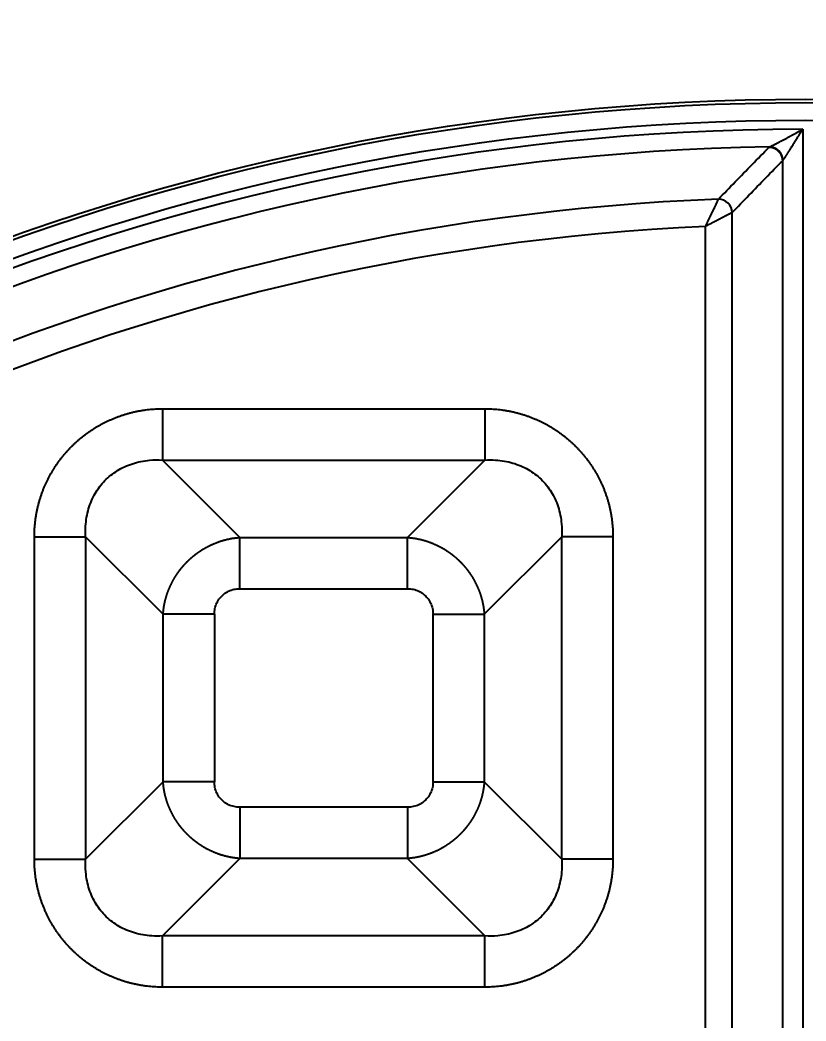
# Model space of a CAD drawing. Header units: millimetres. Extents: x -1286 to 291, y 5350 to 5880.
# Drawn here: x -1082.28 to -1053.13, y 5741.79 to 5778.93 of the extents above; entities that cross this region are included whole.
import ezdxf

# ---------------------------------------------------------------- set-up
doc = ezdxf.new("R2010")
doc.units = ezdxf.units.MM
doc.layers.add('dim', color=82, linetype='Continuous', lineweight=9)
doc.layers.add('粗实线层', color=7, linetype='Continuous', lineweight=35)
doc.dimstyles.new('ISO-25', dxfattribs={"dimscale": 1.5, "dimtxt": 2.5, "dimasz": 2.5, "dimexe": 1.25, "dimexo": 0.625, "dimtad": 1, "dimtxsty": 'Standard', "dimcen": 2.5, "dimadec": 0, "dimazin": 0, "dimtfac": 1, "dimtmove": 0, "dimatfit": 3, "dimfxl": 0, "dimarcsym": 0})

# ---------------------------------------------------------------- blocks, each defined once
blk = doc.blocks.new('*D39')
at = {"layer": 'Defpoints', "color": 0, "lineweight": 18, "transparency": 16777216}
for p in [(-981.514, 5754.075), (-1136.803, 5623.235)]:
    blk.add_point(p, dxfattribs=at)
at = {"layer": 'dim', "color": 0, "lineweight": -2, "transparency": 16777216}
for p, q in [((-931.597, 5796.133), (-979.219, 5756.008)), ((-1136.803, 5623.235), (-981.514, 5754.075)), ((-1139.097, 5621.302), (-1141.391, 5619.369))]:
    blk.add_line(p, q, dxfattribs=at)
at = {"layer": 'dim', "color": 0, "lineweight": 18, "transparency": 16777216}
for points in [[(-979.542, 5756.391), (-978.897, 5755.626), (-981.514, 5754.075)], [(-1139.419, 5621.684), (-1138.775, 5620.92), (-1136.803, 5623.235)]]:
    blk.add_solid(points, dxfattribs=at)
at = {"layer": 'dim', "color": 0, "lineweight": 18, "transparency": 16777216, "insert": (-942.427, 5790.849), "char_height": 3.75, "attachment_point": 5, "rotation": 40.1161}
blk.add_mtext('∅203,06', dxfattribs=at)

msp = doc.modelspace()

# ---------------------------------------------------------------- linework, layer by layer
at = {"layer": '粗实线层', "lineweight": 25}
for p, q in [((-1053.25, 5774.88), (-1053.25, 5693.478)), ((-1053.992, 5693.478), (-1053.992, 5773.716)), ((-1055.862, 5695.348), (-1055.862, 5771.794)), ((-1056.852, 5695.348), (-1056.852, 5771.278)), ((-1076.996, 5764.509), (-1065.039, 5764.509)), ((-1076.996, 5762.609), (-1065.039, 5762.609)), ((-1074.123, 5759.736), (-1076.996, 5762.609)), ((-1067.912, 5759.736), (-1065.039, 5762.609)), ((-1081.747, 5747.8), (-1081.747, 5759.758)), ((-1079.847, 5759.758), (-1079.847, 5747.801)), ((-1076.974, 5756.885), (-1079.847, 5759.758)), ((-1074.123, 5759.736), (-1067.912, 5759.736)), ((-1065.061, 5756.885), (-1062.188, 5759.758)), ((-1062.188, 5747.8), (-1062.188, 5759.758)), ((-1060.287, 5759.758), (-1060.287, 5747.8)), ((-1074.123, 5757.835), (-1067.912, 5757.835)), ((-1076.974, 5750.673), (-1076.974, 5756.885)), ((-1075.073, 5756.885), (-1075.073, 5750.673)), ((-1066.961, 5750.673), (-1066.961, 5756.885)), ((-1065.061, 5756.885), (-1065.061, 5750.673)), ((-1076.974, 5750.673), (-1079.847, 5747.801)), ((-1065.061, 5750.673), (-1062.188, 5747.8)), ((-1067.912, 5749.723), (-1074.123, 5749.723)), ((-1074.123, 5747.823), (-1076.996, 5744.95)), ((-1067.912, 5747.823), (-1074.123, 5747.823)), ((-1067.912, 5747.823), (-1065.039, 5744.95)), ((-1065.039, 5744.95), (-1076.996, 5744.95)), ((-1065.039, 5743.049), (-1076.996, 5743.049))]:
    msp.add_line(p, q, dxfattribs=at)
for radius in [87.342, 87.216, 86.564]:
    msp.add_circle((-1053.128, 5688.655), radius, dxfattribs=at)
for centre, radius, start, end in [((-1059.158, 5688.655), 102.402, 14.30847, 151.42209), ((-1059.158, 5688.655), 102.401, 14.30847, 151.42209), ((-1059.158, 5688.655), 102.032, 6.18953, 168.43129), ((-1059.158, 5688.655), 101.531, 6.18953, 168.40811), ((-1059.158, 5688.655), 100.442, 20.91041, 168.28064), ((-1059.158, 5688.655), 100.141, 20.91041, 168.28065), ((-1059.158, 5688.655), 100.022, 21.11656, 168.26666), ((-1059.158, 5688.655), 99.521, 21.13618, 168.17064), ((-1053.128, 5688.655), 86.224, 90.08059, 179.91941), ((-1053.128, 5688.655), 85.581, 90.90297, 179.09703), ((-1053.128, 5688.655), 83.696, 92.22396, 178.03204), ((-1053.128, 5688.655), 82.706, 92.58039, 177.41961)]:
    msp.add_arc(centre, radius, start, end, dxfattribs=at)
for centre, major_axis, ratio, start_param, end_param in [((-1054.469, 5773.731), (-0.296, 0.406), 0.956304, 4.103044, 5.647267), ((-1056.357, 5771.794), (-0.362, 0.348), 0.969143, 3.923249, 5.501528)]:
    msp.add_ellipse(centre, major_axis=major_axis, ratio=ratio, start_param=start_param, end_param=end_param, dxfattribs=at)
for points, degree, knots in [([(-1054.477, 5774.226), (-1054.476, 5774.226), (-1054.473, 5774.227), (-1054.468, 5774.229), (-1054.463, 5774.231), (-1054.458, 5774.234), (-1054.453, 5774.236), (-1054.447, 5774.239), (-1054.442, 5774.241), (-1054.435, 5774.244), (-1054.429, 5774.247), (-1054.422, 5774.25), (-1054.416, 5774.254), (-1054.408, 5774.257), (-1054.401, 5774.261), (-1054.393, 5774.265), (-1054.385, 5774.268), (-1054.377, 5774.273), (-1054.369, 5774.277), (-1054.36, 5774.281), (-1054.351, 5774.286), (-1054.342, 5774.29), (-1054.332, 5774.295), (-1054.323, 5774.3), (-1054.313, 5774.305), (-1054.302, 5774.311), (-1054.292, 5774.316), (-1054.281, 5774.322), (-1054.27, 5774.328), (-1054.259, 5774.334), (-1054.247, 5774.34), (-1054.235, 5774.346), (-1054.223, 5774.352), (-1054.211, 5774.359), (-1054.198, 5774.366), (-1054.186, 5774.372), (-1054.172, 5774.379), (-1054.159, 5774.387), (-1054.145, 5774.394), (-1054.132, 5774.401), (-1054.117, 5774.409), (-1054.082, 5774.428), (-1054.023, 5774.459), (-1053.937, 5774.506), (-1053.84, 5774.558), (-1053.766, 5774.599), (-1053.715, 5774.626), (-1053.691, 5774.639), (-1053.665, 5774.653), (-1053.638, 5774.668), (-1053.608, 5774.684), (-1053.576, 5774.702), (-1053.542, 5774.72), (-1053.507, 5774.739), (-1053.469, 5774.76), (-1053.429, 5774.782), (-1053.387, 5774.805), (-1053.343, 5774.829), (-1053.297, 5774.854), (-1053.266, 5774.871), (-1053.25, 5774.88)], 3, [0, 0, 0, 0, 0.006761, 0.013609, 0.020547, 0.027578, 0.034704, 0.041929, 0.049255, 0.056684, 0.064219, 0.071862, 0.079615, 0.087481, 0.09546, 0.103557, 0.111771, 0.120105, 0.128561, 0.13714, 0.145843, 0.154673, 0.163631, 0.172717, 0.181934, 0.191283, 0.200764, 0.21038, 0.220131, 0.230018, 0.240042, 0.250204, 0.260506, 0.270948, 0.28153, 0.292255, 0.303123, 0.314133, 0.325289, 0.336589, 0.348035, 0.359627, 0.420715, 0.487855, 0.561106, 0.640515, 0.656736, 0.674409, 0.693535, 0.714113, 0.736145, 0.759632, 0.784575, 0.810974, 0.83883, 0.868144, 0.898917, 0.93115, 0.964844, 1, 1, 1, 1]), ([(-1053.981, 5773.731), (-1053.98, 5773.732), (-1053.978, 5773.735), (-1053.975, 5773.738), (-1053.972, 5773.742), (-1053.968, 5773.746), (-1053.965, 5773.75), (-1053.962, 5773.753), (-1053.959, 5773.757), (-1053.957, 5773.76), (-1053.954, 5773.763), (-1053.951, 5773.766), (-1053.949, 5773.769), (-1053.946, 5773.774), (-1053.941, 5773.781), (-1053.933, 5773.791), (-1053.924, 5773.805), (-1053.913, 5773.821), (-1053.901, 5773.84), (-1053.889, 5773.857), (-1053.88, 5773.871), (-1053.874, 5773.88), (-1053.868, 5773.89), (-1053.861, 5773.899), (-1053.855, 5773.909), (-1053.848, 5773.92), (-1053.842, 5773.93), (-1053.835, 5773.94), (-1053.828, 5773.951), (-1053.822, 5773.962), (-1053.815, 5773.973), (-1053.808, 5773.984), (-1053.801, 5773.995), (-1053.794, 5774.006), (-1053.787, 5774.018), (-1053.78, 5774.029), (-1053.773, 5774.041), (-1053.766, 5774.053), (-1053.76, 5774.064), (-1053.751, 5774.077), (-1053.738, 5774.099), (-1053.716, 5774.133), (-1053.685, 5774.182), (-1053.646, 5774.245), (-1053.597, 5774.323), (-1053.55, 5774.398), (-1053.508, 5774.465), (-1053.475, 5774.518), (-1053.443, 5774.569), (-1053.412, 5774.619), (-1053.382, 5774.667), (-1053.353, 5774.713), (-1053.326, 5774.757), (-1053.299, 5774.8), (-1053.274, 5774.84), (-1053.258, 5774.867), (-1053.25, 5774.88)], 3, [0, 0, 0, 0, 0.008735, 0.017035, 0.024903, 0.032341, 0.039347, 0.045923, 0.052067, 0.057778, 0.063054, 0.067895, 0.072298, 0.076263, 0.087592, 0.101212, 0.117142, 0.135403, 0.15602, 0.179025, 0.188502, 0.198001, 0.207521, 0.217063, 0.226626, 0.236211, 0.245817, 0.255445, 0.265095, 0.274767, 0.28446, 0.294175, 0.30391, 0.313666, 0.323443, 0.33324, 0.343058, 0.352895, 0.362753, 0.369923, 0.387844, 0.416594, 0.456287, 0.507053, 0.568998, 0.642188, 0.68426, 0.724989, 0.764344, 0.802302, 0.838843, 0.873951, 0.907619, 0.939848, 0.970641, 1, 1, 1, 1]), ([(-1054.495, 5774.211), (-1054.494, 5774.212), (-1054.492, 5774.214), (-1054.488, 5774.217), (-1054.485, 5774.22), (-1054.481, 5774.223), (-1054.478, 5774.225), (-1054.477, 5774.226)], 3, [0, 0, 0, 0, 0.201314, 0.401936, 0.601901, 0.801244, 1, 1, 1, 1]), ([(-1056.852, 5771.278), (-1056.849, 5771.283), (-1056.844, 5771.294), (-1056.836, 5771.311), (-1056.829, 5771.327), (-1056.821, 5771.343), (-1056.814, 5771.359), (-1056.806, 5771.375), (-1056.799, 5771.391), (-1056.792, 5771.406), (-1056.785, 5771.422), (-1056.778, 5771.437), (-1056.771, 5771.452), (-1056.764, 5771.466), (-1056.757, 5771.481), (-1056.75, 5771.495), (-1056.743, 5771.51), (-1056.737, 5771.524), (-1056.73, 5771.537), (-1056.724, 5771.551), (-1056.718, 5771.564), (-1056.711, 5771.578), (-1056.705, 5771.591), (-1056.699, 5771.604), (-1056.693, 5771.616), (-1056.687, 5771.629), (-1056.681, 5771.641), (-1056.675, 5771.653), (-1056.67, 5771.665), (-1056.664, 5771.676), (-1056.659, 5771.688), (-1056.653, 5771.699), (-1056.648, 5771.71), (-1056.643, 5771.721), (-1056.637, 5771.732), (-1056.632, 5771.742), (-1056.627, 5771.752), (-1056.622, 5771.763), (-1056.617, 5771.772), (-1056.613, 5771.782), (-1056.608, 5771.792), (-1056.603, 5771.801), (-1056.599, 5771.81), (-1056.594, 5771.819), (-1056.59, 5771.828), (-1056.586, 5771.837), (-1056.582, 5771.845), (-1056.577, 5771.853), (-1056.573, 5771.861), (-1056.57, 5771.869), (-1056.566, 5771.877), (-1056.562, 5771.885), (-1056.558, 5771.892), (-1056.555, 5771.899), (-1056.551, 5771.906), (-1056.548, 5771.913), (-1056.544, 5771.92), (-1056.541, 5771.926), (-1056.538, 5771.933), (-1056.535, 5771.939), (-1056.532, 5771.945), (-1056.529, 5771.951), (-1056.526, 5771.957), (-1056.523, 5771.962), (-1056.521, 5771.968), (-1056.518, 5771.973), (-1056.516, 5771.979), (-1056.511, 5771.989), (-1056.503, 5772.004), (-1056.494, 5772.025), (-1056.485, 5772.044), (-1056.476, 5772.063), (-1056.468, 5772.082), (-1056.459, 5772.1), (-1056.452, 5772.117), (-1056.444, 5772.134), (-1056.437, 5772.15), (-1056.431, 5772.165), (-1056.424, 5772.18), (-1056.418, 5772.193), (-1056.412, 5772.207), (-1056.407, 5772.219), (-1056.402, 5772.23), (-1056.397, 5772.241), (-1056.393, 5772.251), (-1056.389, 5772.26), (-1056.385, 5772.269), (-1056.382, 5772.276), (-1056.379, 5772.283), (-1056.377, 5772.286), (-1056.376, 5772.288)], 3, [0, 0, 0, 0, 0.012192, 0.024271, 0.036236, 0.048088, 0.059827, 0.071452, 0.082964, 0.094363, 0.105648, 0.11682, 0.127878, 0.138824, 0.149655, 0.160373, 0.170978, 0.18147, 0.191848, 0.202112, 0.212263, 0.222301, 0.232225, 0.242036, 0.251733, 0.261317, 0.270788, 0.280145, 0.289388, 0.298518, 0.307535, 0.316438, 0.325228, 0.333904, 0.342467, 0.350916, 0.359252, 0.367475, 0.375584, 0.38358, 0.391463, 0.399232, 0.406888, 0.41443, 0.42186, 0.429176, 0.436378, 0.443468, 0.450444, 0.457307, 0.464057, 0.470694, 0.477217, 0.483628, 0.489926, 0.49611, 0.502182, 0.508141, 0.513987, 0.51972, 0.52534, 0.530848, 0.536243, 0.541526, 0.546696, 0.551754, 0.5567, 0.561533, 0.581649, 0.601727, 0.62177, 0.641782, 0.661765, 0.681722, 0.701656, 0.72157, 0.741467, 0.761351, 0.781224, 0.80109, 0.82095, 0.84081, 0.86067, 0.880536, 0.900409, 0.920293, 0.940191, 0.960107, 0.980042, 1, 1, 1, 1]), ([(-1055.862, 5771.794), (-1055.863, 5771.793), (-1055.865, 5771.792), (-1055.868, 5771.791), (-1055.871, 5771.789), (-1055.875, 5771.787), (-1055.879, 5771.785), (-1055.883, 5771.783), (-1055.887, 5771.781), (-1055.892, 5771.778), (-1055.896, 5771.776), (-1055.901, 5771.773), (-1055.907, 5771.77), (-1055.912, 5771.767), (-1055.918, 5771.764), (-1055.924, 5771.761), (-1055.931, 5771.758), (-1055.937, 5771.754), (-1055.944, 5771.751), (-1055.951, 5771.747), (-1055.959, 5771.743), (-1055.966, 5771.739), (-1055.974, 5771.735), (-1055.983, 5771.731), (-1055.991, 5771.727), (-1056, 5771.722), (-1056.009, 5771.717), (-1056.018, 5771.713), (-1056.027, 5771.708), (-1056.037, 5771.703), (-1056.047, 5771.697), (-1056.057, 5771.692), (-1056.068, 5771.687), (-1056.079, 5771.681), (-1056.09, 5771.675), (-1056.101, 5771.669), (-1056.113, 5771.663), (-1056.124, 5771.657), (-1056.136, 5771.651), (-1056.149, 5771.645), (-1056.161, 5771.638), (-1056.174, 5771.632), (-1056.186, 5771.625), (-1056.199, 5771.619), (-1056.212, 5771.612), (-1056.225, 5771.605), (-1056.239, 5771.597), (-1056.253, 5771.59), (-1056.268, 5771.582), (-1056.284, 5771.574), (-1056.3, 5771.565), (-1056.317, 5771.556), (-1056.334, 5771.547), (-1056.352, 5771.538), (-1056.37, 5771.528), (-1056.389, 5771.518), (-1056.408, 5771.508), (-1056.428, 5771.498), (-1056.449, 5771.487), (-1056.47, 5771.476), (-1056.492, 5771.465), (-1056.514, 5771.453), (-1056.537, 5771.441), (-1056.56, 5771.429), (-1056.584, 5771.417), (-1056.608, 5771.404), (-1056.633, 5771.391), (-1056.659, 5771.378), (-1056.685, 5771.365), (-1056.712, 5771.351), (-1056.739, 5771.337), (-1056.766, 5771.322), (-1056.795, 5771.308), (-1056.823, 5771.293), (-1056.842, 5771.283), (-1056.852, 5771.278)], 3, [0, 0, 0, 0, 0.010364, 0.020768, 0.031214, 0.041703, 0.052234, 0.062808, 0.073427, 0.084091, 0.0948, 0.105555, 0.116356, 0.127205, 0.138102, 0.149048, 0.160042, 0.171086, 0.18218, 0.193326, 0.204522, 0.21577, 0.227071, 0.238425, 0.249832, 0.261294, 0.272809, 0.28438, 0.296007, 0.307689, 0.319428, 0.331224, 0.343077, 0.354988, 0.366958, 0.378987, 0.391074, 0.403222, 0.415429, 0.427697, 0.440026, 0.452417, 0.463942, 0.475781, 0.487934, 0.500401, 0.513184, 0.526282, 0.539695, 0.553425, 0.567471, 0.581834, 0.596513, 0.61151, 0.626824, 0.642455, 0.658405, 0.674672, 0.691257, 0.708161, 0.725383, 0.742924, 0.760783, 0.778961, 0.797458, 0.816275, 0.83541, 0.854865, 0.87464, 0.894734, 0.915147, 0.935881, 0.956934, 0.978307, 1, 1, 1, 1]), ([(-1081.747, 5759.758), (-1081.747, 5760.727), (-1081.375, 5761.61), (-1081.196, 5762.034), (-1080.938, 5762.417), (-1080.682, 5762.796), (-1080.035, 5763.443), (-1079.656, 5763.699), (-1079.274, 5763.957), (-1078.849, 5764.136), (-1077.966, 5764.509), (-1076.996, 5764.509)], 2, [0, 0, 0, 0.25, 0.25, 0.375, 0.375, 0.5, 0.625, 0.625, 0.75, 0.75, 1, 1, 1]), ([(-1076.996, 5764.509), (-1076.996, 5764.405), (-1076.996, 5764.302), (-1076.996, 5764.097), (-1076.996, 5763.995), (-1076.996, 5763.798), (-1076.996, 5763.701), (-1076.996, 5763.516), (-1076.996, 5763.426), (-1076.996, 5763.257), (-1076.996, 5763.178), (-1076.996, 5763.029), (-1076.996, 5762.961), (-1076.996, 5762.837), (-1076.996, 5762.781), (-1076.996, 5762.684), (-1076.996, 5762.642), (-1076.996, 5762.609)], 3, [0, 0, 0, 0, 0.125, 0.125, 0.25, 0.25, 0.375, 0.375, 0.5, 0.5, 0.625, 0.625, 0.75, 0.75, 0.875, 0.875, 1, 1, 1, 1]), ([(-1065.039, 5764.509), (-1064.069, 5764.509), (-1063.186, 5764.137), (-1062.762, 5763.958), (-1062.379, 5763.7), (-1062.001, 5763.444), (-1061.353, 5762.797), (-1061.097, 5762.418), (-1060.839, 5762.036), (-1060.66, 5761.611), (-1060.288, 5760.728), (-1060.287, 5759.758)], 2, [0, 0, 0, 0.25, 0.25, 0.375, 0.375, 0.5, 0.625, 0.625, 0.75, 0.75, 1, 1, 1]), ([(-1079.847, 5759.758), (-1079.855, 5759.89), (-1079.855, 5760.245), (-1079.761, 5760.799), (-1079.516, 5761.376), (-1079.151, 5761.86), (-1078.679, 5762.238), (-1078.113, 5762.499), (-1077.538, 5762.614), (-1077.156, 5762.618), (-1076.996, 5762.609)], 3, [0, 0, 0, 0, 0.083359, 0.224715, 0.359834, 0.491835, 0.623644, 0.758208, 0.898733, 1, 1, 1, 1]), ([(-1065.039, 5762.609), (-1064.907, 5762.617), (-1064.552, 5762.617), (-1063.998, 5762.523), (-1063.421, 5762.277), (-1062.937, 5761.913), (-1062.558, 5761.441), (-1062.297, 5760.875), (-1062.183, 5760.3), (-1062.178, 5759.918), (-1062.188, 5759.758)], 3, [0, 0, 0, 0, 0.083359, 0.224715, 0.359834, 0.491835, 0.623644, 0.758208, 0.898733, 1, 1, 1, 1]), ([(-1076.974, 5756.885), (-1076.973, 5756.894), (-1076.972, 5756.912), (-1076.97, 5756.939), (-1076.967, 5756.966), (-1076.964, 5756.993), (-1076.962, 5757.02), (-1076.958, 5757.047), (-1076.955, 5757.073), (-1076.951, 5757.1), (-1076.947, 5757.127), (-1076.943, 5757.154), (-1076.939, 5757.181), (-1076.934, 5757.207), (-1076.929, 5757.234), (-1076.924, 5757.261), (-1076.919, 5757.287), (-1076.913, 5757.314), (-1076.907, 5757.34), (-1076.901, 5757.367), (-1076.895, 5757.393), (-1076.888, 5757.419), (-1076.881, 5757.446), (-1076.874, 5757.472), (-1076.867, 5757.498), (-1076.859, 5757.524), (-1076.852, 5757.55), (-1076.844, 5757.576), (-1076.835, 5757.602), (-1076.827, 5757.628), (-1076.818, 5757.654), (-1076.809, 5757.68), (-1076.8, 5757.705), (-1076.791, 5757.731), (-1076.781, 5757.756), (-1076.771, 5757.782), (-1076.761, 5757.807), (-1076.751, 5757.832), (-1076.74, 5757.858), (-1076.729, 5757.883), (-1076.718, 5757.908), (-1076.707, 5757.932), (-1076.696, 5757.957), (-1076.684, 5757.982), (-1076.672, 5758.006), (-1076.66, 5758.031), (-1076.648, 5758.055), (-1076.635, 5758.08), (-1076.622, 5758.104), (-1076.609, 5758.128), (-1076.596, 5758.152), (-1076.583, 5758.176), (-1076.569, 5758.199), (-1076.555, 5758.223), (-1076.541, 5758.246), (-1076.527, 5758.27), (-1076.512, 5758.293), (-1076.498, 5758.316), (-1076.483, 5758.339), (-1076.468, 5758.362), (-1076.453, 5758.385), (-1076.437, 5758.407), (-1076.421, 5758.43), (-1076.406, 5758.452), (-1076.389, 5758.474), (-1076.373, 5758.496), (-1076.357, 5758.518), (-1076.34, 5758.54), (-1076.323, 5758.562), (-1076.306, 5758.583), (-1076.289, 5758.604), (-1076.272, 5758.626), (-1076.254, 5758.647), (-1076.236, 5758.667), (-1076.218, 5758.688), (-1076.2, 5758.709), (-1076.182, 5758.729), (-1076.163, 5758.749), (-1076.144, 5758.769), (-1076.126, 5758.789), (-1076.107, 5758.809), (-1076.087, 5758.829), (-1076.068, 5758.848), (-1076.048, 5758.867), (-1076.029, 5758.886), (-1076.009, 5758.905), (-1075.989, 5758.924), (-1075.968, 5758.942), (-1075.948, 5758.961), (-1075.928, 5758.979), (-1075.907, 5758.997), (-1075.886, 5759.015), (-1075.865, 5759.032), (-1075.844, 5759.05), (-1075.822, 5759.067), (-1075.801, 5759.084), (-1075.779, 5759.101), (-1075.758, 5759.118), (-1075.736, 5759.134), (-1075.714, 5759.15), (-1075.692, 5759.166), (-1075.669, 5759.182), (-1075.647, 5759.198), (-1075.624, 5759.214), (-1075.601, 5759.229), (-1075.579, 5759.244), (-1075.556, 5759.259), (-1075.532, 5759.274), (-1075.509, 5759.288), (-1075.486, 5759.302), (-1075.462, 5759.316), (-1075.439, 5759.33), (-1075.415, 5759.344), (-1075.391, 5759.357), (-1075.367, 5759.37), (-1075.343, 5759.383), (-1075.319, 5759.396), (-1075.295, 5759.409), (-1075.27, 5759.421), (-1075.246, 5759.433), (-1075.221, 5759.445), (-1075.197, 5759.457), (-1075.172, 5759.468), (-1075.147, 5759.48), (-1075.122, 5759.491), (-1075.097, 5759.501), (-1075.072, 5759.512), (-1075.046, 5759.522), (-1075.021, 5759.532), (-1074.996, 5759.542), (-1074.97, 5759.552), (-1074.944, 5759.561), (-1074.919, 5759.571), (-1074.893, 5759.58), (-1074.867, 5759.588), (-1074.841, 5759.597), (-1074.815, 5759.605), (-1074.789, 5759.613), (-1074.763, 5759.621), (-1074.737, 5759.629), (-1074.711, 5759.636), (-1074.685, 5759.643), (-1074.658, 5759.65), (-1074.632, 5759.656), (-1074.605, 5759.663), (-1074.579, 5759.669), (-1074.552, 5759.675), (-1074.526, 5759.68), (-1074.499, 5759.686), (-1074.473, 5759.691), (-1074.446, 5759.696), (-1074.419, 5759.701), (-1074.392, 5759.705), (-1074.366, 5759.709), (-1074.339, 5759.713), (-1074.312, 5759.717), (-1074.285, 5759.72), (-1074.258, 5759.723), (-1074.231, 5759.726), (-1074.204, 5759.729), (-1074.177, 5759.732), (-1074.15, 5759.734), (-1074.132, 5759.735), (-1074.123, 5759.736)], 3, [0, 0, 0, 0, 0.00623, 0.012459, 0.018688, 0.024915, 0.031142, 0.037368, 0.043593, 0.049817, 0.056041, 0.062264, 0.068486, 0.074708, 0.080928, 0.087148, 0.093368, 0.099586, 0.105805, 0.112022, 0.118239, 0.124455, 0.13067, 0.136885, 0.143099, 0.149313, 0.155526, 0.161739, 0.167951, 0.174162, 0.180373, 0.186584, 0.192794, 0.199003, 0.205212, 0.21142, 0.217628, 0.223836, 0.230043, 0.23625, 0.242456, 0.248662, 0.254867, 0.261072, 0.267277, 0.273482, 0.279686, 0.285889, 0.292093, 0.298296, 0.304498, 0.310701, 0.316903, 0.323105, 0.329306, 0.335508, 0.341709, 0.34791, 0.354111, 0.360311, 0.366511, 0.372711, 0.378911, 0.385111, 0.391311, 0.39751, 0.40371, 0.409909, 0.416108, 0.422307, 0.428506, 0.434705, 0.440904, 0.447103, 0.453302, 0.459501, 0.4657, 0.471898, 0.478097, 0.484296, 0.490495, 0.496694, 0.502893, 0.509092, 0.515291, 0.52149, 0.52769, 0.533889, 0.540089, 0.546288, 0.552488, 0.558688, 0.564888, 0.571089, 0.577289, 0.58349, 0.589691, 0.595892, 0.602094, 0.608295, 0.614497, 0.620699, 0.626902, 0.633105, 0.639308, 0.645511, 0.651715, 0.657919, 0.664124, 0.670329, 0.676534, 0.682739, 0.688945, 0.695152, 0.701359, 0.707566, 0.713773, 0.719982, 0.72619, 0.732399, 0.738609, 0.744819, 0.75103, 0.757241, 0.763452, 0.769664, 0.775877, 0.782091, 0.788304, 0.794519, 0.800734, 0.80695, 0.813166, 0.819383, 0.8256, 0.831819, 0.838038, 0.844257, 0.850477, 0.856698, 0.86292, 0.869142, 0.875366, 0.88159, 0.887814, 0.89404, 0.900266, 0.906493, 0.912721, 0.918949, 0.925179, 0.931409, 0.93764, 0.943872, 0.950105, 0.956338, 0.962573, 0.968809, 0.975045, 0.981282, 0.987521, 0.99376, 1, 1, 1, 1]), ([(-1067.912, 5759.736), (-1067.903, 5759.735), (-1067.885, 5759.734), (-1067.858, 5759.732), (-1067.831, 5759.729), (-1067.804, 5759.726), (-1067.777, 5759.723), (-1067.75, 5759.72), (-1067.723, 5759.717), (-1067.696, 5759.713), (-1067.669, 5759.709), (-1067.643, 5759.705), (-1067.616, 5759.701), (-1067.589, 5759.696), (-1067.562, 5759.691), (-1067.536, 5759.686), (-1067.509, 5759.681), (-1067.483, 5759.675), (-1067.456, 5759.669), (-1067.43, 5759.663), (-1067.403, 5759.657), (-1067.377, 5759.65), (-1067.351, 5759.643), (-1067.324, 5759.636), (-1067.298, 5759.629), (-1067.272, 5759.621), (-1067.246, 5759.613), (-1067.22, 5759.605), (-1067.194, 5759.597), (-1067.168, 5759.589), (-1067.142, 5759.58), (-1067.117, 5759.571), (-1067.091, 5759.562), (-1067.065, 5759.552), (-1067.04, 5759.543), (-1067.015, 5759.533), (-1066.989, 5759.523), (-1066.964, 5759.513), (-1066.939, 5759.502), (-1066.914, 5759.491), (-1066.889, 5759.48), (-1066.864, 5759.469), (-1066.839, 5759.457), (-1066.815, 5759.446), (-1066.79, 5759.434), (-1066.765, 5759.422), (-1066.741, 5759.409), (-1066.717, 5759.397), (-1066.693, 5759.384), (-1066.669, 5759.371), (-1066.645, 5759.358), (-1066.621, 5759.345), (-1066.597, 5759.331), (-1066.573, 5759.317), (-1066.55, 5759.303), (-1066.527, 5759.289), (-1066.503, 5759.274), (-1066.48, 5759.26), (-1066.457, 5759.245), (-1066.434, 5759.23), (-1066.412, 5759.214), (-1066.389, 5759.199), (-1066.367, 5759.183), (-1066.344, 5759.167), (-1066.322, 5759.151), (-1066.3, 5759.135), (-1066.278, 5759.119), (-1066.256, 5759.102), (-1066.235, 5759.085), (-1066.213, 5759.068), (-1066.192, 5759.051), (-1066.171, 5759.033), (-1066.15, 5759.016), (-1066.129, 5758.998), (-1066.108, 5758.98), (-1066.088, 5758.962), (-1066.067, 5758.943), (-1066.047, 5758.925), (-1066.027, 5758.906), (-1066.007, 5758.887), (-1065.987, 5758.868), (-1065.968, 5758.849), (-1065.948, 5758.83), (-1065.929, 5758.81), (-1065.91, 5758.79), (-1065.891, 5758.771), (-1065.873, 5758.751), (-1065.854, 5758.73), (-1065.836, 5758.71), (-1065.818, 5758.689), (-1065.8, 5758.669), (-1065.782, 5758.648), (-1065.764, 5758.627), (-1065.747, 5758.606), (-1065.729, 5758.584), (-1065.712, 5758.563), (-1065.696, 5758.541), (-1065.679, 5758.519), (-1065.662, 5758.498), (-1065.646, 5758.476), (-1065.63, 5758.453), (-1065.614, 5758.431), (-1065.598, 5758.409), (-1065.583, 5758.386), (-1065.568, 5758.363), (-1065.552, 5758.34), (-1065.538, 5758.317), (-1065.523, 5758.294), (-1065.508, 5758.271), (-1065.494, 5758.248), (-1065.48, 5758.224), (-1065.466, 5758.201), (-1065.453, 5758.177), (-1065.439, 5758.153), (-1065.426, 5758.129), (-1065.413, 5758.105), (-1065.4, 5758.081), (-1065.388, 5758.057), (-1065.375, 5758.032), (-1065.363, 5758.008), (-1065.351, 5757.983), (-1065.34, 5757.958), (-1065.328, 5757.934), (-1065.317, 5757.909), (-1065.306, 5757.884), (-1065.295, 5757.859), (-1065.284, 5757.833), (-1065.274, 5757.808), (-1065.264, 5757.783), (-1065.254, 5757.757), (-1065.244, 5757.732), (-1065.235, 5757.706), (-1065.226, 5757.681), (-1065.217, 5757.655), (-1065.208, 5757.629), (-1065.2, 5757.603), (-1065.191, 5757.577), (-1065.183, 5757.551), (-1065.176, 5757.525), (-1065.168, 5757.499), (-1065.161, 5757.473), (-1065.154, 5757.447), (-1065.147, 5757.42), (-1065.14, 5757.394), (-1065.134, 5757.367), (-1065.128, 5757.341), (-1065.122, 5757.314), (-1065.116, 5757.288), (-1065.111, 5757.261), (-1065.106, 5757.234), (-1065.101, 5757.208), (-1065.096, 5757.181), (-1065.092, 5757.154), (-1065.087, 5757.127), (-1065.083, 5757.101), (-1065.08, 5757.074), (-1065.076, 5757.047), (-1065.073, 5757.02), (-1065.07, 5756.993), (-1065.067, 5756.966), (-1065.065, 5756.939), (-1065.063, 5756.912), (-1065.061, 5756.894), (-1065.061, 5756.885)], 3, [0, 0, 0, 0, 0.006231, 0.01246, 0.018689, 0.024917, 0.031145, 0.037371, 0.043597, 0.049822, 0.056046, 0.06227, 0.068492, 0.074714, 0.080936, 0.087156, 0.093376, 0.099595, 0.105814, 0.112032, 0.118249, 0.124465, 0.130681, 0.136897, 0.143111, 0.149325, 0.155539, 0.161752, 0.167964, 0.174176, 0.180388, 0.186598, 0.192809, 0.199018, 0.205228, 0.211437, 0.217645, 0.223853, 0.23006, 0.236267, 0.242474, 0.24868, 0.254886, 0.261091, 0.267296, 0.273501, 0.279705, 0.285909, 0.292113, 0.298316, 0.304519, 0.310722, 0.316924, 0.323126, 0.329328, 0.335529, 0.341731, 0.347932, 0.354133, 0.360333, 0.366534, 0.372734, 0.378934, 0.385134, 0.391334, 0.397534, 0.403733, 0.409933, 0.416132, 0.422331, 0.42853, 0.434729, 0.440928, 0.447127, 0.453326, 0.459525, 0.465724, 0.471923, 0.478121, 0.48432, 0.490519, 0.496718, 0.502917, 0.509116, 0.515315, 0.521514, 0.527714, 0.533913, 0.540113, 0.546312, 0.552512, 0.558712, 0.564912, 0.571112, 0.577313, 0.583513, 0.589714, 0.595915, 0.602117, 0.608318, 0.61452, 0.620722, 0.626925, 0.633127, 0.63933, 0.645534, 0.651737, 0.657941, 0.664145, 0.67035, 0.676555, 0.68276, 0.688966, 0.695172, 0.701379, 0.707586, 0.713793, 0.720001, 0.726209, 0.732418, 0.738628, 0.744837, 0.751048, 0.757258, 0.76347, 0.769682, 0.775894, 0.782107, 0.78832, 0.794535, 0.800749, 0.806965, 0.813181, 0.819397, 0.825614, 0.831832, 0.838051, 0.84427, 0.85049, 0.85671, 0.862931, 0.869153, 0.875376, 0.8816, 0.887824, 0.894049, 0.900274, 0.906501, 0.912728, 0.918956, 0.925185, 0.931415, 0.937646, 0.943877, 0.950109, 0.956342, 0.962576, 0.968811, 0.975047, 0.981284, 0.987522, 0.99376, 1, 1, 1, 1]), ([(-1067.912, 5757.835), (-1067.912, 5757.939), (-1067.912, 5758.043), (-1067.912, 5758.248), (-1067.912, 5758.349), (-1067.912, 5758.547), (-1067.912, 5758.643), (-1067.912, 5758.829), (-1067.912, 5758.918), (-1067.912, 5759.087), (-1067.912, 5759.167), (-1067.912, 5759.315), (-1067.912, 5759.384), (-1067.912, 5759.508), (-1067.912, 5759.563), (-1067.912, 5759.66), (-1067.912, 5759.702), (-1067.912, 5759.736)], 3, [0, 0, 0, 0, 0.125, 0.125, 0.25, 0.25, 0.375, 0.375, 0.5, 0.5, 0.625, 0.625, 0.75, 0.75, 0.875, 0.875, 1, 1, 1, 1]), ([(-1060.287, 5759.758), (-1060.391, 5759.758), (-1060.495, 5759.758), (-1060.7, 5759.758), (-1060.801, 5759.758), (-1060.999, 5759.758), (-1061.095, 5759.758), (-1061.281, 5759.758), (-1061.37, 5759.758), (-1061.539, 5759.758), (-1061.619, 5759.758), (-1061.767, 5759.758), (-1061.836, 5759.758), (-1061.96, 5759.758), (-1062.016, 5759.758), (-1062.113, 5759.758), (-1062.154, 5759.758), (-1062.188, 5759.758)], 3, [0, 0, 0, 0, 0.125, 0.125, 0.25, 0.25, 0.375, 0.375, 0.5, 0.5, 0.625, 0.625, 0.75, 0.75, 0.875, 0.875, 1, 1, 1, 1]), ([(-1075.073, 5756.885), (-1075.177, 5756.885), (-1075.281, 5756.885), (-1075.486, 5756.885), (-1075.587, 5756.885), (-1075.785, 5756.885), (-1075.881, 5756.885), (-1076.067, 5756.885), (-1076.156, 5756.885), (-1076.325, 5756.885), (-1076.405, 5756.885), (-1076.553, 5756.885), (-1076.622, 5756.885), (-1076.746, 5756.885), (-1076.802, 5756.885), (-1076.899, 5756.885), (-1076.94, 5756.885), (-1076.974, 5756.885)], 3, [0, 0, 0, 0, 0.125, 0.125, 0.25, 0.25, 0.375, 0.375, 0.5, 0.5, 0.625, 0.625, 0.75, 0.75, 0.875, 0.875, 1, 1, 1, 1]), ([(-1074.123, 5747.823), (-1074.132, 5747.823), (-1074.15, 5747.825), (-1074.177, 5747.827), (-1074.204, 5747.829), (-1074.231, 5747.832), (-1074.258, 5747.835), (-1074.285, 5747.838), (-1074.312, 5747.842), (-1074.338, 5747.845), (-1074.365, 5747.849), (-1074.392, 5747.853), (-1074.419, 5747.858), (-1074.445, 5747.862), (-1074.472, 5747.867), (-1074.499, 5747.872), (-1074.525, 5747.878), (-1074.552, 5747.884), (-1074.578, 5747.889), (-1074.605, 5747.895), (-1074.631, 5747.902), (-1074.658, 5747.908), (-1074.684, 5747.915), (-1074.71, 5747.922), (-1074.736, 5747.93), (-1074.762, 5747.937), (-1074.788, 5747.945), (-1074.814, 5747.953), (-1074.84, 5747.961), (-1074.866, 5747.97), (-1074.892, 5747.978), (-1074.918, 5747.987), (-1074.943, 5747.997), (-1074.969, 5748.006), (-1074.994, 5748.016), (-1075.02, 5748.025), (-1075.045, 5748.036), (-1075.07, 5748.046), (-1075.096, 5748.056), (-1075.121, 5748.067), (-1075.146, 5748.078), (-1075.171, 5748.089), (-1075.195, 5748.101), (-1075.22, 5748.113), (-1075.245, 5748.124), (-1075.269, 5748.137), (-1075.293, 5748.149), (-1075.318, 5748.161), (-1075.342, 5748.174), (-1075.366, 5748.187), (-1075.39, 5748.2), (-1075.414, 5748.214), (-1075.437, 5748.227), (-1075.461, 5748.241), (-1075.484, 5748.255), (-1075.508, 5748.27), (-1075.531, 5748.284), (-1075.554, 5748.299), (-1075.577, 5748.314), (-1075.6, 5748.329), (-1075.623, 5748.344), (-1075.645, 5748.359), (-1075.668, 5748.375), (-1075.69, 5748.391), (-1075.712, 5748.407), (-1075.734, 5748.423), (-1075.756, 5748.44), (-1075.778, 5748.456), (-1075.8, 5748.473), (-1075.821, 5748.49), (-1075.842, 5748.508), (-1075.864, 5748.525), (-1075.885, 5748.543), (-1075.905, 5748.56), (-1075.926, 5748.578), (-1075.947, 5748.596), (-1075.967, 5748.615), (-1075.987, 5748.633), (-1076.007, 5748.652), (-1076.027, 5748.671), (-1076.047, 5748.69), (-1076.067, 5748.709), (-1076.086, 5748.729), (-1076.105, 5748.748), (-1076.124, 5748.768), (-1076.143, 5748.788), (-1076.162, 5748.808), (-1076.18, 5748.828), (-1076.199, 5748.848), (-1076.217, 5748.869), (-1076.235, 5748.89), (-1076.253, 5748.91), (-1076.27, 5748.932), (-1076.288, 5748.953), (-1076.305, 5748.974), (-1076.322, 5748.995), (-1076.339, 5749.017), (-1076.356, 5749.039), (-1076.372, 5749.061), (-1076.388, 5749.083), (-1076.405, 5749.105), (-1076.42, 5749.127), (-1076.436, 5749.15), (-1076.452, 5749.172), (-1076.467, 5749.195), (-1076.482, 5749.218), (-1076.497, 5749.241), (-1076.512, 5749.264), (-1076.526, 5749.287), (-1076.54, 5749.311), (-1076.554, 5749.334), (-1076.568, 5749.358), (-1076.582, 5749.381), (-1076.595, 5749.405), (-1076.609, 5749.429), (-1076.622, 5749.453), (-1076.634, 5749.477), (-1076.647, 5749.502), (-1076.659, 5749.526), (-1076.671, 5749.551), (-1076.683, 5749.575), (-1076.695, 5749.6), (-1076.706, 5749.625), (-1076.718, 5749.65), (-1076.729, 5749.675), (-1076.74, 5749.7), (-1076.75, 5749.725), (-1076.76, 5749.75), (-1076.771, 5749.775), (-1076.78, 5749.801), (-1076.79, 5749.826), (-1076.8, 5749.852), (-1076.809, 5749.878), (-1076.818, 5749.903), (-1076.826, 5749.929), (-1076.835, 5749.955), (-1076.843, 5749.981), (-1076.851, 5750.007), (-1076.859, 5750.033), (-1076.867, 5750.059), (-1076.874, 5750.086), (-1076.881, 5750.112), (-1076.888, 5750.138), (-1076.894, 5750.165), (-1076.901, 5750.191), (-1076.907, 5750.217), (-1076.913, 5750.244), (-1076.918, 5750.271), (-1076.924, 5750.297), (-1076.929, 5750.324), (-1076.934, 5750.351), (-1076.939, 5750.377), (-1076.943, 5750.404), (-1076.947, 5750.431), (-1076.951, 5750.458), (-1076.955, 5750.485), (-1076.958, 5750.512), (-1076.961, 5750.539), (-1076.964, 5750.565), (-1076.967, 5750.592), (-1076.97, 5750.619), (-1076.972, 5750.646), (-1076.973, 5750.664), (-1076.974, 5750.673)], 3, [0, 0, 0, 0, 0.00623, 0.012459, 0.018688, 0.024915, 0.031142, 0.037368, 0.043593, 0.049817, 0.056041, 0.062264, 0.068486, 0.074708, 0.080928, 0.087148, 0.093368, 0.099586, 0.105805, 0.112022, 0.118239, 0.124455, 0.13067, 0.136885, 0.143099, 0.149313, 0.155526, 0.161739, 0.167951, 0.174162, 0.180373, 0.186584, 0.192794, 0.199003, 0.205212, 0.21142, 0.217628, 0.223836, 0.230043, 0.23625, 0.242456, 0.248662, 0.254867, 0.261072, 0.267277, 0.273482, 0.279686, 0.285889, 0.292093, 0.298296, 0.304498, 0.310701, 0.316903, 0.323105, 0.329306, 0.335508, 0.341709, 0.34791, 0.354111, 0.360311, 0.366511, 0.372711, 0.378911, 0.385111, 0.391311, 0.39751, 0.40371, 0.409909, 0.416108, 0.422307, 0.428506, 0.434705, 0.440904, 0.447103, 0.453302, 0.459501, 0.4657, 0.471898, 0.478097, 0.484296, 0.490495, 0.496694, 0.502893, 0.509092, 0.515291, 0.52149, 0.52769, 0.533889, 0.540089, 0.546288, 0.552488, 0.558688, 0.564888, 0.571089, 0.577289, 0.58349, 0.589691, 0.595892, 0.602094, 0.608295, 0.614497, 0.620699, 0.626902, 0.633105, 0.639308, 0.645511, 0.651715, 0.657919, 0.664124, 0.670329, 0.676534, 0.682739, 0.688945, 0.695152, 0.701359, 0.707566, 0.713773, 0.719982, 0.72619, 0.732399, 0.738609, 0.744819, 0.75103, 0.757241, 0.763452, 0.769664, 0.775877, 0.782091, 0.788304, 0.794519, 0.800734, 0.80695, 0.813166, 0.819383, 0.8256, 0.831819, 0.838038, 0.844257, 0.850477, 0.856698, 0.86292, 0.869142, 0.875366, 0.88159, 0.887814, 0.89404, 0.900266, 0.906493, 0.912721, 0.918949, 0.925179, 0.931409, 0.93764, 0.943872, 0.950105, 0.956338, 0.962573, 0.968809, 0.975045, 0.981282, 0.987521, 0.99376, 1, 1, 1, 1]), ([(-1065.061, 5750.673), (-1065.061, 5750.664), (-1065.063, 5750.646), (-1065.065, 5750.62), (-1065.067, 5750.593), (-1065.07, 5750.566), (-1065.073, 5750.539), (-1065.076, 5750.512), (-1065.08, 5750.485), (-1065.083, 5750.458), (-1065.087, 5750.431), (-1065.091, 5750.405), (-1065.096, 5750.378), (-1065.101, 5750.351), (-1065.105, 5750.324), (-1065.111, 5750.298), (-1065.116, 5750.271), (-1065.122, 5750.245), (-1065.127, 5750.218), (-1065.134, 5750.192), (-1065.14, 5750.165), (-1065.146, 5750.139), (-1065.153, 5750.113), (-1065.16, 5750.086), (-1065.168, 5750.06), (-1065.175, 5750.034), (-1065.183, 5750.008), (-1065.191, 5749.982), (-1065.199, 5749.956), (-1065.208, 5749.93), (-1065.216, 5749.904), (-1065.225, 5749.879), (-1065.235, 5749.853), (-1065.244, 5749.828), (-1065.254, 5749.802), (-1065.263, 5749.777), (-1065.274, 5749.751), (-1065.284, 5749.726), (-1065.294, 5749.701), (-1065.305, 5749.676), (-1065.316, 5749.651), (-1065.327, 5749.626), (-1065.339, 5749.601), (-1065.351, 5749.577), (-1065.362, 5749.552), (-1065.375, 5749.527), (-1065.387, 5749.503), (-1065.399, 5749.479), (-1065.412, 5749.455), (-1065.425, 5749.431), (-1065.438, 5749.407), (-1065.452, 5749.383), (-1065.465, 5749.359), (-1065.479, 5749.336), (-1065.493, 5749.312), (-1065.508, 5749.289), (-1065.522, 5749.265), (-1065.537, 5749.242), (-1065.552, 5749.219), (-1065.567, 5749.197), (-1065.582, 5749.174), (-1065.597, 5749.151), (-1065.613, 5749.129), (-1065.629, 5749.106), (-1065.645, 5749.084), (-1065.661, 5749.062), (-1065.678, 5749.04), (-1065.694, 5749.019), (-1065.711, 5748.997), (-1065.728, 5748.975), (-1065.746, 5748.954), (-1065.763, 5748.933), (-1065.781, 5748.912), (-1065.798, 5748.891), (-1065.816, 5748.87), (-1065.835, 5748.85), (-1065.853, 5748.829), (-1065.871, 5748.809), (-1065.89, 5748.789), (-1065.909, 5748.769), (-1065.928, 5748.75), (-1065.947, 5748.73), (-1065.967, 5748.711), (-1065.986, 5748.691), (-1066.006, 5748.672), (-1066.026, 5748.653), (-1066.046, 5748.635), (-1066.066, 5748.616), (-1066.086, 5748.598), (-1066.107, 5748.58), (-1066.128, 5748.562), (-1066.148, 5748.544), (-1066.17, 5748.526), (-1066.191, 5748.509), (-1066.212, 5748.491), (-1066.233, 5748.474), (-1066.255, 5748.458), (-1066.277, 5748.441), (-1066.299, 5748.424), (-1066.321, 5748.408), (-1066.343, 5748.392), (-1066.365, 5748.376), (-1066.388, 5748.36), (-1066.41, 5748.345), (-1066.433, 5748.33), (-1066.456, 5748.315), (-1066.479, 5748.3), (-1066.502, 5748.285), (-1066.525, 5748.27), (-1066.549, 5748.256), (-1066.572, 5748.242), (-1066.596, 5748.228), (-1066.619, 5748.215), (-1066.643, 5748.201), (-1066.667, 5748.188), (-1066.691, 5748.175), (-1066.715, 5748.162), (-1066.74, 5748.15), (-1066.764, 5748.137), (-1066.789, 5748.125), (-1066.813, 5748.113), (-1066.838, 5748.102), (-1066.863, 5748.09), (-1066.888, 5748.079), (-1066.913, 5748.068), (-1066.938, 5748.057), (-1066.963, 5748.046), (-1066.988, 5748.036), (-1067.013, 5748.026), (-1067.039, 5748.016), (-1067.064, 5748.006), (-1067.09, 5747.997), (-1067.116, 5747.988), (-1067.141, 5747.979), (-1067.167, 5747.97), (-1067.193, 5747.962), (-1067.219, 5747.953), (-1067.245, 5747.945), (-1067.271, 5747.937), (-1067.297, 5747.93), (-1067.324, 5747.923), (-1067.35, 5747.915), (-1067.376, 5747.909), (-1067.403, 5747.902), (-1067.429, 5747.896), (-1067.456, 5747.89), (-1067.482, 5747.884), (-1067.509, 5747.878), (-1067.535, 5747.873), (-1067.562, 5747.867), (-1067.589, 5747.863), (-1067.615, 5747.858), (-1067.642, 5747.853), (-1067.669, 5747.849), (-1067.696, 5747.845), (-1067.723, 5747.842), (-1067.75, 5747.838), (-1067.777, 5747.835), (-1067.804, 5747.832), (-1067.831, 5747.829), (-1067.858, 5747.827), (-1067.885, 5747.825), (-1067.903, 5747.823), (-1067.912, 5747.823)], 3, [0, 0, 0, 0, 0.006229, 0.012458, 0.018686, 0.024913, 0.031139, 0.037364, 0.043589, 0.049813, 0.056036, 0.062258, 0.06848, 0.074701, 0.080921, 0.087141, 0.09336, 0.099578, 0.105795, 0.112012, 0.118229, 0.124444, 0.130659, 0.136874, 0.143088, 0.149301, 0.155514, 0.161726, 0.167937, 0.174148, 0.180359, 0.186569, 0.192778, 0.198988, 0.205196, 0.211404, 0.217612, 0.223819, 0.230026, 0.236232, 0.242438, 0.248644, 0.254849, 0.261054, 0.267258, 0.273462, 0.279666, 0.285869, 0.292072, 0.298275, 0.304478, 0.31068, 0.316882, 0.323083, 0.329285, 0.335486, 0.341687, 0.347888, 0.354088, 0.360289, 0.366489, 0.372689, 0.378888, 0.385088, 0.391288, 0.397487, 0.403686, 0.409886, 0.416085, 0.422284, 0.428483, 0.434681, 0.44088, 0.447079, 0.453278, 0.459477, 0.465675, 0.471874, 0.478073, 0.484272, 0.49047, 0.496669, 0.502868, 0.509067, 0.515267, 0.521466, 0.527665, 0.533865, 0.540064, 0.546264, 0.552464, 0.558664, 0.564864, 0.571065, 0.577265, 0.583466, 0.589667, 0.595869, 0.60207, 0.608272, 0.614474, 0.620676, 0.626879, 0.633082, 0.639285, 0.645489, 0.651693, 0.657897, 0.664102, 0.670307, 0.676512, 0.682718, 0.688924, 0.695131, 0.701338, 0.707546, 0.713754, 0.719962, 0.726171, 0.73238, 0.73859, 0.7448, 0.751011, 0.757223, 0.763435, 0.769647, 0.77586, 0.782074, 0.788288, 0.794503, 0.800718, 0.806934, 0.813151, 0.819368, 0.825586, 0.831805, 0.838024, 0.844244, 0.850465, 0.856686, 0.862909, 0.869131, 0.875355, 0.881579, 0.887804, 0.89403, 0.900257, 0.906484, 0.912713, 0.918942, 0.925172, 0.931403, 0.937634, 0.943867, 0.9501, 0.956334, 0.96257, 0.968806, 0.975043, 0.981281, 0.987519, 0.993759, 1, 1, 1, 1]), ([(-1066.961, 5750.673), (-1066.858, 5750.673), (-1066.754, 5750.673), (-1066.549, 5750.673), (-1066.447, 5750.673), (-1066.25, 5750.673), (-1066.153, 5750.673), (-1065.968, 5750.673), (-1065.879, 5750.673), (-1065.71, 5750.673), (-1065.63, 5750.673), (-1065.481, 5750.673), (-1065.413, 5750.673), (-1065.289, 5750.673), (-1065.233, 5750.673), (-1065.136, 5750.673), (-1065.095, 5750.673), (-1065.061, 5750.673)], 3, [0, 0, 0, 0, 0.125, 0.125, 0.25, 0.25, 0.375, 0.375, 0.5, 0.5, 0.625, 0.625, 0.75, 0.75, 0.875, 0.875, 1, 1, 1, 1]), ([(-1074.123, 5749.723), (-1074.123, 5749.619), (-1074.123, 5749.516), (-1074.123, 5749.311), (-1074.123, 5749.209), (-1074.123, 5749.012), (-1074.123, 5748.915), (-1074.123, 5748.73), (-1074.123, 5748.64), (-1074.123, 5748.472), (-1074.123, 5748.392), (-1074.123, 5748.243), (-1074.123, 5748.175), (-1074.123, 5748.051), (-1074.123, 5747.995), (-1074.123, 5747.898), (-1074.123, 5747.857), (-1074.123, 5747.823)], 3, [0, 0, 0, 0, 0.125, 0.125, 0.25, 0.25, 0.375, 0.375, 0.5, 0.5, 0.625, 0.625, 0.75, 0.75, 0.875, 0.875, 1, 1, 1, 1]), ([(-1076.996, 5743.049), (-1077.965, 5743.05), (-1078.848, 5743.422), (-1079.272, 5743.601), (-1079.655, 5743.859), (-1080.034, 5744.114), (-1080.681, 5744.761), (-1080.937, 5745.14), (-1081.195, 5745.522), (-1081.374, 5745.947), (-1081.747, 5746.83), (-1081.747, 5747.8)], 2, [0, 0, 0, 0.25, 0.25, 0.375, 0.375, 0.5, 0.625, 0.625, 0.75, 0.75, 1, 1, 1]), ([(-1081.747, 5747.8), (-1081.643, 5747.8), (-1081.54, 5747.8), (-1081.335, 5747.8), (-1081.233, 5747.8), (-1081.036, 5747.8), (-1080.939, 5747.8), (-1080.754, 5747.8), (-1080.665, 5747.8), (-1080.496, 5747.8), (-1080.416, 5747.8), (-1080.267, 5747.8), (-1080.199, 5747.8), (-1080.075, 5747.8), (-1080.019, 5747.8), (-1079.922, 5747.8), (-1079.881, 5747.8), (-1079.847, 5747.8)], 3, [0, 0, 0, 0, 0.125, 0.125, 0.25, 0.25, 0.375, 0.375, 0.5, 0.5, 0.625, 0.625, 0.75, 0.75, 0.875, 0.875, 1, 1, 1, 1]), ([(-1076.996, 5744.95), (-1077.128, 5744.942), (-1077.483, 5744.941), (-1078.037, 5745.036), (-1078.614, 5745.281), (-1079.098, 5745.646), (-1079.476, 5746.117), (-1079.737, 5746.684), (-1079.852, 5747.258), (-1079.856, 5747.64), (-1079.847, 5747.801)], 3, [0, 0, 0, 0, 0.083359, 0.224715, 0.359834, 0.491835, 0.623644, 0.758208, 0.898733, 1, 1, 1, 1]), ([(-1060.287, 5747.8), (-1060.288, 5746.831), (-1060.66, 5745.948), (-1060.839, 5745.524), (-1061.097, 5745.141), (-1061.352, 5744.762), (-1061.999, 5744.115), (-1062.379, 5743.859), (-1062.761, 5743.601), (-1063.186, 5743.422), (-1064.068, 5743.05), (-1065.039, 5743.049)], 2, [0, 0, 0, 0.25, 0.25, 0.375, 0.375, 0.5, 0.625, 0.625, 0.75, 0.75, 1, 1, 1]), ([(-1062.188, 5747.8), (-1062.18, 5747.669), (-1062.179, 5747.313), (-1062.274, 5746.76), (-1062.519, 5746.183), (-1062.884, 5745.699), (-1063.355, 5745.32), (-1063.922, 5745.059), (-1064.496, 5744.944), (-1064.878, 5744.94), (-1065.039, 5744.95)], 3, [0, 0, 0, 0, 0.083359, 0.224715, 0.359834, 0.491835, 0.623644, 0.758208, 0.898733, 1, 1, 1, 1]), ([(-1065.039, 5743.049), (-1065.039, 5743.153), (-1065.039, 5743.257), (-1065.039, 5743.462), (-1065.039, 5743.563), (-1065.039, 5743.761), (-1065.039, 5743.857), (-1065.039, 5744.043), (-1065.039, 5744.132), (-1065.039, 5744.301), (-1065.039, 5744.381), (-1065.039, 5744.529), (-1065.039, 5744.598), (-1065.039, 5744.722), (-1065.039, 5744.777), (-1065.039, 5744.875), (-1065.039, 5744.916), (-1065.039, 5744.95)], 3, [0, 0, 0, 0, 0.125, 0.125, 0.25, 0.25, 0.375, 0.375, 0.5, 0.5, 0.625, 0.625, 0.75, 0.75, 0.875, 0.875, 1, 1, 1, 1])]:
    msp.add_open_spline(points, degree=degree, knots=knots, dxfattribs=at)
for points in [[(-1056.376, 5772.288), (-1056.17, 5772.502), (-1055.755, 5772.928), (-1055.129, 5773.569), (-1054.707, 5773.997), (-1054.495, 5774.211)], [(-1055.862, 5771.794), (-1055.657, 5772.007), (-1055.245, 5772.433), (-1054.622, 5773.074), (-1054.203, 5773.502), (-1053.992, 5773.716)], [(-1053.992, 5773.716), (-1053.99, 5773.718), (-1053.987, 5773.723), (-1053.983, 5773.728), (-1053.981, 5773.731)], [(-1075.073, 5756.885), (-1075.073, 5756.96), (-1075.058, 5757.104), (-1074.988, 5757.309), (-1074.877, 5757.489), (-1074.728, 5757.639), (-1074.547, 5757.75), (-1074.342, 5757.82), (-1074.198, 5757.835), (-1074.123, 5757.835)], [(-1067.912, 5757.835), (-1067.837, 5757.835), (-1067.692, 5757.82), (-1067.487, 5757.75), (-1067.307, 5757.639), (-1067.158, 5757.49), (-1067.046, 5757.309), (-1066.977, 5757.104), (-1066.961, 5756.96), (-1066.961, 5756.885)], [(-1074.123, 5749.723), (-1074.198, 5749.723), (-1074.342, 5749.739), (-1074.547, 5749.808), (-1074.728, 5749.92), (-1074.877, 5750.069), (-1074.988, 5750.249), (-1075.058, 5750.454), (-1075.073, 5750.599), (-1075.073, 5750.673)], [(-1066.961, 5750.673), (-1066.961, 5750.599), (-1066.977, 5750.454), (-1067.046, 5750.249), (-1067.158, 5750.069), (-1067.307, 5749.92), (-1067.487, 5749.808), (-1067.692, 5749.739), (-1067.837, 5749.723), (-1067.912, 5749.723)]]:
    msp.add_open_spline(points, degree=3, dxfattribs=at)
for points, weights in [([(-1053.992, 5773.716), (-1054.001, 5774.002), (-1054.207, 5774.206), (-1054.495, 5774.211)], [1.17339415888, 0.945792760524, 0.942257718561, 1.16278903299]), ([(-1065.039, 5764.509), (-1065.039, 5763.621), (-1065.039, 5762.898), (-1065.039, 5762.609)], [1.10247262476, 0.965845221084, 0.965842458468, 1.10246433691]), ([(-1081.747, 5759.758), (-1080.859, 5759.758), (-1080.136, 5759.758), (-1079.847, 5759.758)], [1.10247262476, 0.965845221084, 0.965842458468, 1.10246433691]), ([(-1074.123, 5757.835), (-1074.123, 5758.723), (-1074.123, 5759.446), (-1074.123, 5759.736)], [1.10246419878, 0.965844578078, 0.965845267075, 1.10246626578]), ([(-1066.961, 5756.885), (-1066.073, 5756.885), (-1065.35, 5756.885), (-1065.061, 5756.885)], [1.10246419878, 0.965844578078, 0.965845267075, 1.10246626578]), ([(-1075.073, 5750.673), (-1075.961, 5750.673), (-1076.685, 5750.673), (-1076.974, 5750.673)], [1.10246419878, 0.965844578078, 0.965845267075, 1.10246626578]), ([(-1067.912, 5749.723), (-1067.912, 5748.835), (-1067.912, 5748.112), (-1067.912, 5747.823)], [1.10246419878, 0.965844578078, 0.965845267075, 1.10246626578]), ([(-1060.287, 5747.8), (-1061.176, 5747.8), (-1061.899, 5747.8), (-1062.188, 5747.8)], [1.10247262476, 0.965845221084, 0.965842458469, 1.10246433691]), ([(-1076.996, 5743.049), (-1076.996, 5743.937), (-1076.996, 5744.661), (-1076.996, 5744.95)], [1.10247262476, 0.965845221084, 0.965842458468, 1.10246433691])]:
    msp.add_rational_spline(points, weights, degree=3, dxfattribs=at)

# ---------------------------------------------------------------- dimensions: what is measured, and where the dimension line sits
at = {"layer": 'dim', "lineweight": 18}
dim = msp.add_diameter_dim_2p(p1=(-1136.803, 5623.235), p2=(-981.514, 5754.075), dimstyle='ISO-25', override={"dimasz": 2, "dimexe": 0.49975, "dimexo": 0.49975, "dimgap": 0.49975}, dxfattribs=at)
dim.commit()
dim.dimension.update_dxf_attribs({"geometry": '*D39', "text_midpoint": (-940.534, 5788.603), "dimtype": 163})

doc.saveas('drawing.dxf')
